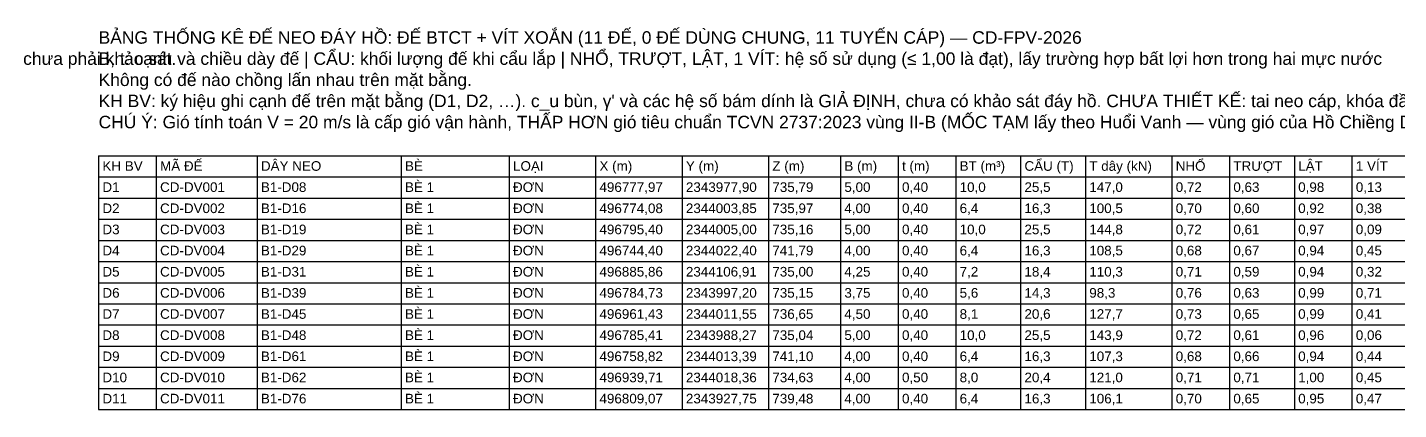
# Model space of a CAD drawing. Header units: metres. Extents: x 496695 to 497680, y 2343756 to 2344226.
# Drawn here: x 497302.9 to 497474.2, y 2344178 to 2344225.7 of the extents above; entities that cross this region are included whole.
import ezdxf

# ---------------------------------------------------------------- set-up
doc = ezdxf.new("R2010")
doc.units = ezdxf.units.M
doc.layers.add('07_BANG_THONG_KE_COC_BO', color=7, linetype='CONTINUOUS')
doc.layers.add('08_BANG_THONG_KE_DE_NEO', color=7, linetype='CONTINUOUS')
doc.styles.add('VN', font='arial.ttf')

msp = doc.modelspace()

# ---------------------------------------------------------------- linework, layer by layer
at = {"layer": '08_BANG_THONG_KE_DE_NEO'}
for p, q in [((497311.82, 2344209.648), (497506.22, 2344209.648)), ((497311.82, 2344209.648), (497311.82, 2344177.968)), ((497319.02, 2344209.648), (497319.02, 2344177.968)), ((497331.62, 2344209.648), (497331.62, 2344177.968)), ((497349.62, 2344209.648), (497349.62, 2344177.968)), ((497363.12, 2344209.648), (497363.12, 2344177.968)), ((497373.92, 2344209.648), (497373.92, 2344177.968)), ((497384.72, 2344209.648), (497384.72, 2344177.968)), ((497395.52, 2344209.648), (497395.52, 2344177.968)), ((497404.52, 2344209.648), (497404.52, 2344177.968)), ((497411.72, 2344209.648), (497411.72, 2344177.968)), ((497418.92, 2344209.648), (497418.92, 2344177.968)), ((497427.02, 2344209.648), (497427.02, 2344177.968)), ((497435.12, 2344209.648), (497435.12, 2344177.968)), ((497445.92, 2344209.648), (497445.92, 2344177.968)), ((497453.12, 2344209.648), (497453.12, 2344177.968)), ((497461.22, 2344209.648), (497461.22, 2344177.968)), ((497468.42, 2344209.648), (497468.42, 2344177.968)), ((497311.82, 2344207.008), (497506.22, 2344207.008)), ((497311.82, 2344204.368), (497506.22, 2344204.368)), ((497311.82, 2344201.728), (497506.22, 2344201.728)), ((497311.82, 2344199.088), (497506.22, 2344199.088)), ((497311.82, 2344196.448), (497506.22, 2344196.448)), ((497311.82, 2344193.808), (497506.22, 2344193.808)), ((497311.82, 2344191.168), (497506.22, 2344191.168)), ((497311.82, 2344188.528), (497506.22, 2344188.528)), ((497311.82, 2344185.888), (497506.22, 2344185.888)), ((497311.82, 2344183.248), (497506.22, 2344183.248)), ((497311.82, 2344180.608), (497506.22, 2344180.608)), ((497311.82, 2344177.968), (497506.22, 2344177.968))]:
    msp.add_line(p, q, dxfattribs=at)

# ---------------------------------------------------------------- texts
at = {"layer": '07_BANG_THONG_KE_COC_BO', "style": 'VN'}
msp.add_text('Quy tắc của Chủ đầu tư (08/10/2026): gần bờ, kể cả chỗ mấp mé nước, neo bằng cọc khoan nhồi; đế vít xoắn chỉ dùng giữa hai bè. Vị trí cọc mới lấy theo địa hình IFC (≥ 384,0 m), chưa phải khảo sát.', height=1.56, dxfattribs=at).set_placement((497127.92, 2344221))
at = {"layer": '08_BANG_THONG_KE_DE_NEO', "style": 'VN'}
for s, height, p in [('BẢNG THỐNG KÊ ĐẾ NEO ĐÁY HỒ: ĐẾ BTCT + VÍT XOẮN (11 ĐẾ, 0 ĐẾ DÙNG CHUNG, 11 TUYẾN CÁP) — CD-FPV-2026', 1.56, (497311.82, 2344223.64)), ('B, t: cạnh và chiều dày đế | CẨU: khối lượng đế khi cẩu lắp | NHỔ, TRƯỢT, LẬT, 1 VÍT: hệ số sử dụng (≤ 1,00 là đạt), lấy trường hợp bất lợi hơn trong hai mực nước', 1.56, (497311.82, 2344221)), ('Không có đế nào chồng lấn nhau trên mặt bằng.', 1.56, (497311.82, 2344218.36)), ("KH BV: ký hiệu ghi cạnh đế trên mặt bằng (D1, D2, …). c_u bùn, γ' và các hệ số bám dính là GIẢ ĐỊNH, chưa có khảo sát đáy hồ. CHƯA THIẾT KẾ: tai neo cáp, khóa đầu vít, móc cẩu, chống ăn mòn vít.", 1.56, (497311.82, 2344215.72)), ('CHÚ Ý: Gió tính toán V = 20 m/s là cấp gió vận hành, THẤP HƠN gió tiêu chuẩn TCVN 2737:2023 vùng II-B (MỐC TẠM lấy theo Huổi Vanh — vùng gió của Hồ Chiềng Dong chưa tra cứu) (V ≈ 29,7 m/s, q0 = 0,54 kN/m²): áp lực gió chỉ bằng 45% mức tiêu chuẩn. Cáp, cọc và đế neo định cỡ ở cấp gió này CHƯA được kiểm tra với bão thiết kế; nhập V = 30 m/s ở Tab 2 để kiểm tra.', 1.56, (497311.82, 2344213.08)), ('KH BV', 1.2, (497312.3, 2344207.776)), ('MÃ ĐẾ', 1.2, (497319.5, 2344207.776)), ('DÂY NEO', 1.2, (497332.1, 2344207.776)), ('BÈ', 1.2, (497350.1, 2344207.776)), ('LOẠI', 1.2, (497363.6, 2344207.776)), ('X (m)', 1.2, (497374.4, 2344207.776)), ('Y (m)', 1.2, (497385.2, 2344207.776)), ('Z (m)', 1.2, (497396, 2344207.776)), ('B (m)', 1.2, (497405, 2344207.776)), ('t (m)', 1.2, (497412.2, 2344207.776)), ('BT (m³)', 1.2, (497419.4, 2344207.776)), ('CẨU (T)', 1.2, (497427.5, 2344207.776)), ('T dây (kN)', 1.2, (497435.6, 2344207.776)), ('NHỔ', 1.2, (497446.4, 2344207.776)), ('TRƯỢT', 1.2, (497453.6, 2344207.776)), ('LẬT', 1.2, (497461.7, 2344207.776)), ('1 VÍT', 1.2, (497468.9, 2344207.776)), ('D1', 1.2, (497312.3, 2344205.136)), ('CD-DV001', 1.2, (497319.5, 2344205.136)), ('B1-D08', 1.2, (497332.1, 2344205.136)), ('BÈ 1', 1.2, (497350.1, 2344205.136)), ('ĐƠN', 1.2, (497363.6, 2344205.136)), ('496777,97', 1.2, (497374.4, 2344205.136)), ('2343977,90', 1.2, (497385.2, 2344205.136)), ('735,79', 1.2, (497396, 2344205.136)), ('5,00', 1.2, (497405, 2344205.136)), ('0,40', 1.2, (497412.2, 2344205.136)), ('10,0', 1.2, (497419.4, 2344205.136)), ('25,5', 1.2, (497427.5, 2344205.136)), ('147,0', 1.2, (497435.6, 2344205.136)), ('0,72', 1.2, (497446.4, 2344205.136)), ('0,63', 1.2, (497453.6, 2344205.136)), ('0,98', 1.2, (497461.7, 2344205.136)), ('0,13', 1.2, (497468.9, 2344205.136)), ('D2', 1.2, (497312.3, 2344202.496)), ('CD-DV002', 1.2, (497319.5, 2344202.496)), ('B1-D16', 1.2, (497332.1, 2344202.496)), ('BÈ 1', 1.2, (497350.1, 2344202.496)), ('ĐƠN', 1.2, (497363.6, 2344202.496)), ('496774,08', 1.2, (497374.4, 2344202.496)), ('2344003,85', 1.2, (497385.2, 2344202.496)), ('735,97', 1.2, (497396, 2344202.496)), ('4,00', 1.2, (497405, 2344202.496)), ('0,40', 1.2, (497412.2, 2344202.496)), ('6,4', 1.2, (497419.4, 2344202.496)), ('16,3', 1.2, (497427.5, 2344202.496)), ('100,5', 1.2, (497435.6, 2344202.496)), ('0,70', 1.2, (497446.4, 2344202.496)), ('0,60', 1.2, (497453.6, 2344202.496)), ('0,92', 1.2, (497461.7, 2344202.496)), ('0,38', 1.2, (497468.9, 2344202.496)), ('D3', 1.2, (497312.3, 2344199.856)), ('CD-DV003', 1.2, (497319.5, 2344199.856)), ('B1-D19', 1.2, (497332.1, 2344199.856)), ('BÈ 1', 1.2, (497350.1, 2344199.856)), ('ĐƠN', 1.2, (497363.6, 2344199.856)), ('496795,40', 1.2, (497374.4, 2344199.856)), ('2344005,00', 1.2, (497385.2, 2344199.856)), ('735,16', 1.2, (497396, 2344199.856)), ('5,00', 1.2, (497405, 2344199.856)), ('0,40', 1.2, (497412.2, 2344199.856)), ('10,0', 1.2, (497419.4, 2344199.856)), ('25,5', 1.2, (497427.5, 2344199.856)), ('144,8', 1.2, (497435.6, 2344199.856)), ('0,72', 1.2, (497446.4, 2344199.856)), ('0,61', 1.2, (497453.6, 2344199.856)), ('0,97', 1.2, (497461.7, 2344199.856)), ('0,09', 1.2, (497468.9, 2344199.856)), ('BÈ 1', 1.2, (497350.1, 2344197.216)), ('D4', 1.2, (497312.3, 2344197.216)), ('CD-DV004', 1.2, (497319.5, 2344197.216)), ('B1-D29', 1.2, (497332.1, 2344197.216)), ('ĐƠN', 1.2, (497363.6, 2344197.216)), ('496744,40', 1.2, (497374.4, 2344197.216)), ('2344022,40', 1.2, (497385.2, 2344197.216)), ('741,79', 1.2, (497396, 2344197.216)), ('4,00', 1.2, (497405, 2344197.216)), ('0,40', 1.2, (497412.2, 2344197.216)), ('6,4', 1.2, (497419.4, 2344197.216)), ('16,3', 1.2, (497427.5, 2344197.216)), ('108,5', 1.2, (497435.6, 2344197.216)), ('0,68', 1.2, (497446.4, 2344197.216)), ('0,67', 1.2, (497453.6, 2344197.216)), ('0,94', 1.2, (497461.7, 2344197.216)), ('0,45', 1.2, (497468.9, 2344197.216)), ('D5', 1.2, (497312.3, 2344194.576)), ('CD-DV005', 1.2, (497319.5, 2344194.576)), ('B1-D31', 1.2, (497332.1, 2344194.576)), ('BÈ 1', 1.2, (497350.1, 2344194.576)), ('ĐƠN', 1.2, (497363.6, 2344194.576)), ('496885,86', 1.2, (497374.4, 2344194.576)), ('2344106,91', 1.2, (497385.2, 2344194.576)), ('735,00', 1.2, (497396, 2344194.576)), ('4,25', 1.2, (497405, 2344194.576)), ('0,40', 1.2, (497412.2, 2344194.576)), ('7,2', 1.2, (497419.4, 2344194.576)), ('18,4', 1.2, (497427.5, 2344194.576)), ('110,3', 1.2, (497435.6, 2344194.576)), ('0,71', 1.2, (497446.4, 2344194.576)), ('0,59', 1.2, (497453.6, 2344194.576)), ('0,94', 1.2, (497461.7, 2344194.576)), ('0,32', 1.2, (497468.9, 2344194.576)), ('BÈ 1', 1.2, (497350.1, 2344191.936)), ('D6', 1.2, (497312.3, 2344191.936)), ('CD-DV006', 1.2, (497319.5, 2344191.936)), ('B1-D39', 1.2, (497332.1, 2344191.936)), ('ĐƠN', 1.2, (497363.6, 2344191.936)), ('496784,73', 1.2, (497374.4, 2344191.936)), ('2343997,20', 1.2, (497385.2, 2344191.936)), ('735,15', 1.2, (497396, 2344191.936)), ('3,75', 1.2, (497405, 2344191.936)), ('0,40', 1.2, (497412.2, 2344191.936)), ('5,6', 1.2, (497419.4, 2344191.936)), ('14,3', 1.2, (497427.5, 2344191.936)), ('98,3', 1.2, (497435.6, 2344191.936)), ('0,76', 1.2, (497446.4, 2344191.936)), ('0,63', 1.2, (497453.6, 2344191.936)), ('0,99', 1.2, (497461.7, 2344191.936)), ('0,71', 1.2, (497468.9, 2344191.936)), ('D7', 1.2, (497312.3, 2344189.296)), ('CD-DV007', 1.2, (497319.5, 2344189.296)), ('B1-D45', 1.2, (497332.1, 2344189.296)), ('BÈ 1', 1.2, (497350.1, 2344189.296)), ('ĐƠN', 1.2, (497363.6, 2344189.296)), ('496961,43', 1.2, (497374.4, 2344189.296)), ('2344011,55', 1.2, (497385.2, 2344189.296)), ('736,65', 1.2, (497396, 2344189.296)), ('4,50', 1.2, (497405, 2344189.296)), ('0,40', 1.2, (497412.2, 2344189.296)), ('8,1', 1.2, (497419.4, 2344189.296)), ('20,6', 1.2, (497427.5, 2344189.296)), ('127,7', 1.2, (497435.6, 2344189.296)), ('0,73', 1.2, (497446.4, 2344189.296)), ('0,65', 1.2, (497453.6, 2344189.296)), ('0,99', 1.2, (497461.7, 2344189.296)), ('0,41', 1.2, (497468.9, 2344189.296)), ('D8', 1.2, (497312.3, 2344186.656)), ('CD-DV008', 1.2, (497319.5, 2344186.656)), ('B1-D48', 1.2, (497332.1, 2344186.656)), ('BÈ 1', 1.2, (497350.1, 2344186.656)), ('ĐƠN', 1.2, (497363.6, 2344186.656)), ('496785,41', 1.2, (497374.4, 2344186.656)), ('2343988,27', 1.2, (497385.2, 2344186.656)), ('735,04', 1.2, (497396, 2344186.656)), ('5,00', 1.2, (497405, 2344186.656)), ('0,40', 1.2, (497412.2, 2344186.656)), ('10,0', 1.2, (497419.4, 2344186.656)), ('25,5', 1.2, (497427.5, 2344186.656)), ('143,9', 1.2, (497435.6, 2344186.656)), ('0,72', 1.2, (497446.4, 2344186.656)), ('0,61', 1.2, (497453.6, 2344186.656)), ('0,96', 1.2, (497461.7, 2344186.656)), ('0,06', 1.2, (497468.9, 2344186.656)), ('D9', 1.2, (497312.3, 2344184.016)), ('CD-DV009', 1.2, (497319.5, 2344184.016)), ('B1-D61', 1.2, (497332.1, 2344184.016)), ('BÈ 1', 1.2, (497350.1, 2344184.016)), ('ĐƠN', 1.2, (497363.6, 2344184.016)), ('496758,82', 1.2, (497374.4, 2344184.016)), ('2344013,39', 1.2, (497385.2, 2344184.016)), ('741,10', 1.2, (497396, 2344184.016)), ('4,00', 1.2, (497405, 2344184.016)), ('0,40', 1.2, (497412.2, 2344184.016)), ('6,4', 1.2, (497419.4, 2344184.016)), ('16,3', 1.2, (497427.5, 2344184.016)), ('107,3', 1.2, (497435.6, 2344184.016)), ('0,68', 1.2, (497446.4, 2344184.016)), ('0,66', 1.2, (497453.6, 2344184.016)), ('0,94', 1.2, (497461.7, 2344184.016)), ('0,44', 1.2, (497468.9, 2344184.016)), ('D10', 1.2, (497312.3, 2344181.376)), ('CD-DV010', 1.2, (497319.5, 2344181.376)), ('B1-D62', 1.2, (497332.1, 2344181.376)), ('BÈ 1', 1.2, (497350.1, 2344181.376)), ('ĐƠN', 1.2, (497363.6, 2344181.376)), ('496939,71', 1.2, (497374.4, 2344181.376)), ('2344018,36', 1.2, (497385.2, 2344181.376)), ('734,63', 1.2, (497396, 2344181.376)), ('4,00', 1.2, (497405, 2344181.376)), ('0,50', 1.2, (497412.2, 2344181.376)), ('8,0', 1.2, (497419.4, 2344181.376)), ('20,4', 1.2, (497427.5, 2344181.376)), ('121,0', 1.2, (497435.6, 2344181.376)), ('0,71', 1.2, (497446.4, 2344181.376)), ('0,71', 1.2, (497453.6, 2344181.376)), ('1,00', 1.2, (497461.7, 2344181.376)), ('0,45', 1.2, (497468.9, 2344181.376)), ('D11', 1.2, (497312.3, 2344178.736)), ('CD-DV011', 1.2, (497319.5, 2344178.736)), ('B1-D76', 1.2, (497332.1, 2344178.736)), ('BÈ 1', 1.2, (497350.1, 2344178.736)), ('ĐƠN', 1.2, (497363.6, 2344178.736)), ('496809,07', 1.2, (497374.4, 2344178.736)), ('2343927,75', 1.2, (497385.2, 2344178.736)), ('739,48', 1.2, (497396, 2344178.736)), ('4,00', 1.2, (497405, 2344178.736)), ('0,40', 1.2, (497412.2, 2344178.736)), ('6,4', 1.2, (497419.4, 2344178.736)), ('16,3', 1.2, (497427.5, 2344178.736)), ('106,1', 1.2, (497435.6, 2344178.736)), ('0,70', 1.2, (497446.4, 2344178.736)), ('0,65', 1.2, (497453.6, 2344178.736)), ('0,95', 1.2, (497461.7, 2344178.736)), ('0,47', 1.2, (497468.9, 2344178.736))]:
    msp.add_text(s, height=height, dxfattribs=at).set_placement(p)

doc.saveas('drawing.dxf')
